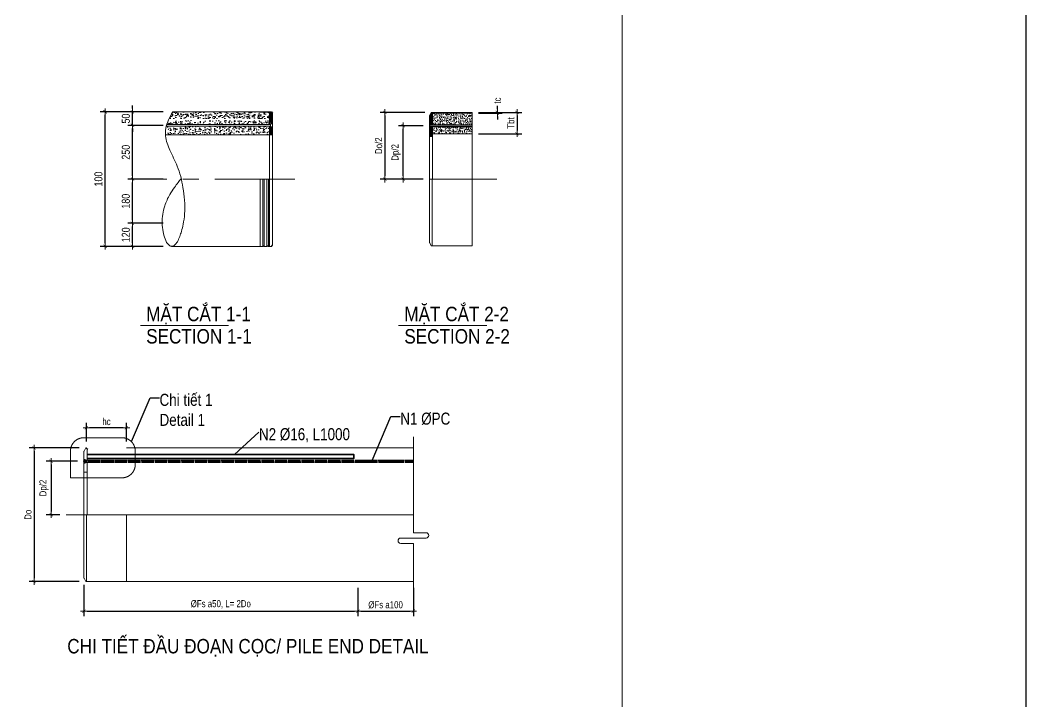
# Model space of a CAD drawing. Header units: millimetres. Extents: x -2123450 to -961021, y -260876 to 649159.
# Drawn here: x -1433235 to -1401835, y 21407 to 42679 of the extents above; entities that cross this region are included whole.
import ezdxf
from ezdxf.enums import TextEntityAlignment as Align

# ---------------------------------------------------------------- set-up
doc = ezdxf.new("R2010")
doc.units = ezdxf.units.MM
doc.header["$LTSCALE"] = 1000
doc.header["$MEASUREMENT"] = 0
doc.header["$PDMODE"] = 66
for name, pattern in [('CENTER2', [1.125, 0.75, -0.125, 0.125, -0.125]), ('CENTERX2', [4, 2.5, -0.5, 0.5, -0.5]), ('HIDDEN', [0.375, 0.25, -0.125]), ('HIDDEN2', [4.7625, 3.175, -1.5875])]:
    doc.linetypes.add(name, pattern=pattern)
doc.layers.get('0').update_dxf_attribs({"linetype": 'CONTINUOUS'})
doc.layers.get('DEFPOINTS').update_dxf_attribs({"linetype": 'CONTINUOUS'})
for name, color, linetype, lineweight in [('1.NET BAO-F', 3, 'CONTINUOUS', 20), ('4.DIM-F', 1, 'CONTINUOUS', 15), ('9.NET MANH-F', 9, 'CONTINUOUS', 15), ('NDC_S_AXIS', 5, 'CENTER2', 15), ('NDC_S_BREAK-LINE', 1, 'CONTINUOUS', 15), ('NDC_S_CONTINUOUS', 3, 'CONTINUOUS', 20), ('NDC_S_DIM', 1, 'CONTINUOUS', 9), ('NDC_S_HATCH MATERIAL', 8, 'CONTINUOUS', 13), ('NDC_S_REBAR', 4, 'CONTINUOUS', 35), ('NDC_S_VN TEXT', 7, 'CONTINUOUS', 9), ('Thep', 1, 'CONTINUOUS', 30), ('Thep dai', 3, 'CONTINUOUS', 30)]:
    doc.layers.add(name, color=color, linetype=linetype, lineweight=lineweight)
doc.layers.add('NDC_S-COLUMN', color=3, linetype='CONTINUOUS')
doc.styles.add('NDC_ARIAL', font='arial.ttf', dxfattribs={"width": 0.8})
doc.dimstyles.new('DIM', dxfattribs={"dimtxt": 0.03, "dimasz": 0.035, "dimexe": 0.03, "dimexo": 0.03, "dimgap": 0.005, "dimtad": 1, "dimdec": 0, "dimlfac": 10000, "dimzin": 0, "dimdsep": 46, "dimtxsty": 'NDC_ARIAL', "dimblk": 'DOTSMALL', "dimcen": 0.05, "dimclrd": 1, "dimclre": 1, "dimadec": 0, "dimazin": 0, "dimtfac": 1, "dimtdec": 0, "dimtofl": 0, "dimtmove": 0, "dimatfit": 3, "dimfxl": 0.03, "dimtolj": 1, "dimtzin": 0, "dimarcsym": 0})
doc.dimstyles.new('NDC_1-100', dxfattribs={"dimscale": 100, "dimtxt": 2.2, "dimasz": 1, "dimexe": 1.5, "dimexo": 2, "dimgap": 0.8, "dimtad": 1, "dimdec": 0, "dimdsep": 46, "dimtxsty": 'NDC_ARIAL', "dimblk": 'DIMMARK', "dimcen": 49999.938995, "dimdle": 1.5, "dimclrd": 1, "dimclre": 1, "dimclrt": 3, "dimadec": 0, "dimazin": 0, "dimtfac": 1, "dimtdec": 0, "dimtix": 1, "dimtmove": 2, "dimatfit": 3, "dimfxl": 1, "dimarcsym": 0})
doc.dimstyles.new('NDC_1-25(25)', dxfattribs={"dimscale": 100, "dimtxt": 2.5, "dimasz": 1, "dimexe": 1.5, "dimexo": 0, "dimgap": 0.8, "dimtad": 1, "dimdec": 0, "dimlfac": 0.25, "dimdsep": 46, "dimtxsty": 'NDC_ARIAL', "dimblk": 'DIMMARK', "dimcen": 49999.938995, "dimdle": 1.5, "dimclrd": 1, "dimclre": 1, "dimclrt": 3, "dimadec": 0, "dimazin": 0, "dimtfac": 1, "dimtdec": 0, "dimtix": 1, "dimtmove": 2, "dimatfit": 3, "dimfxl": 1, "dimarcsym": 0})
pattern_1 = [(50, (-1639877.75, 19832.27), (214.93242, -18.80415), [22.47432, -247.21747]), (355, (-1639877.75, 19832.27), (-41.57788, 225.40004), [17.97945, -197.77397]), (100.4514, (-1639859.84, 19830.7), (173.3547, 206.59575), [19.10023, -210.10252]), (46.1842, (-1639877.75, 19892.2), (319.80682, -49.59902), [33.71147, -370.8262]), (96.6356, (-1639851.1, 19888.07), (280.0787, 291.90176), [28.65034, -315.1537]), (351.1842, (-1639877.75, 19892.2), (280.0785, 291.902), [26.9692, -296.66096]), (21, (-1639847.78, 19877.22), (178.8677, -120.64778), [22.47432, -247.21747]), (326, (-1639847.78, 19877.22), (72.91127, 217.29667), [17.97945, -197.77397]), (71.4514, (-1639832.87, 19867.17), (251.77904, 96.6487), [19.10023, -210.10252]), (37.5, (-1639877.75, 19832.27), (3.643792, 99.754151), [0, -195.37671, 0, -200.77055, 0, -198.523116]), (7.5, (-1639877.75, 19832.27), (78.83077, 118.18844), [0, -114.46918, 0, -190.88185, 0, -75.66353]), (327.5, (-1639944.57, 19832.27), (159.963915, -6.758737), [0, -74.91438, 0, -233.73288, 0, -310.14555]), (317.5, (-1639974.54, 19832.27), (174.75613, 29.99721), [0, -97.3887, 0, -155.2226, 0, -220.24829])]
pattern_2 = [(45, (-3170959.316, 622511.54), (-49.7184456, 49.7184456), []), (45, (-3170942.74, 622511.54), (-49.7184456, 49.7184456), []), (45, (-3170926.17, 622511.54), (-49.7184456, 49.7184456), []), (45, (-3170909.6, 622511.54), (-49.7184456, 49.7184456), [])]

# ---------------------------------------------------------------- blocks, each defined once
blk = doc.blocks.new('_DotSmall')
at = {"color": 0, "linetype": 'ByBlock', "lineweight": 9, "const_width": 0.5}
blk.add_lwpolyline([(-0.0625, 0, 1), (0.0625, 0, 1)], format="xyb", close=True, dxfattribs=at)
blk = doc.blocks.new('DIMMARK')
at = {"layer": 'NDC_S_DIM', "color": 1}
blk.add_line((-1.5, 0), (1, 0), dxfattribs=at)
at = {"layer": 'NDC_S_DIM', "color": 2, "const_width": 0.15}
blk.add_lwpolyline([(-0.5, -0.5), (0.5, 0.5)], dxfattribs=at)
blk = doc.blocks.new('*D420')
at = {"layer": 'DEFPOINTS', "color": 0, "transparency": 16777216}
for p in [(-1431164, 29960), (-1431164, 29329), (-1429914, 29329)]:
    blk.add_point(p, dxfattribs=at)
at = {"layer": 'NDC_S_DIM', "color": 1, "lineweight": -2, "transparency": 16777216}
for p, q in [((-1431164, 29529), (-1431164, 30110)), ((-1430014, 29960), (-1431064, 29960)), ((-1429914, 29529), (-1429914, 30110))]:
    blk.add_line(p, q, dxfattribs=at)
at = {"layer": 'NDC_S_DIM', "color": 1, "lineweight": -2, "transparency": 16777216, "xscale": 100, "yscale": 100, "zscale": 100, "rotation": 180}
blk.add_blockref('DIMMARK', (-1431164, 29960), dxfattribs=at)
at = {"layer": 'NDC_S_DIM', "color": 1, "lineweight": -2, "transparency": 16777216, "xscale": 100, "yscale": 100, "zscale": 100}
blk.add_blockref('DIMMARK', (-1429914, 29960), dxfattribs=at)
at = {"layer": 'NDC_S_DIM', "color": 3, "transparency": 16777216, "insert": (-1430539, 30151), "char_height": 220, "attachment_point": 5, "style": 'NDC_ARIAL'}
blk.add_mtext('hc', dxfattribs=at)
blk = doc.blocks.new('*D421')
at = {"layer": 'DEFPOINTS', "color": 0, "transparency": 16777216}
for p in [(-1431247, 25262), (-1422693, 25162), (-1422693, 24235)]:
    blk.add_point(p, dxfattribs=at)
at = {"layer": 'NDC_S_DIM', "color": 1, "lineweight": -2, "transparency": 16777216}
for p, q in [((-1431247, 25062), (-1431247, 24085)), ((-1422693, 24962), (-1422693, 24085)), ((-1431147, 24235), (-1422793, 24235))]:
    blk.add_line(p, q, dxfattribs=at)
at = {"layer": 'NDC_S_DIM', "color": 1, "lineweight": -2, "transparency": 16777216, "xscale": 100, "yscale": 100, "zscale": 100, "rotation": 180}
blk.add_blockref('DIMMARK', (-1431247, 24235), dxfattribs=at)
at = {"layer": 'NDC_S_DIM', "color": 1, "lineweight": -2, "transparency": 16777216, "xscale": 100, "yscale": 100, "zscale": 100}
blk.add_blockref('DIMMARK', (-1422693, 24235), dxfattribs=at)
at = {"layer": 'NDC_S_DIM', "color": 3, "transparency": 16777216, "insert": (-1426970, 24451), "char_height": 220, "attachment_point": 5, "style": 'NDC_ARIAL'}
blk.add_mtext('ØFs a50, L= 2Do', dxfattribs=at)
blk = doc.blocks.new('*D422')
at = {"layer": 'DEFPOINTS', "color": 0, "transparency": 16777216}
for p in [(-1422693, 25162), (-1420957, 25162), (-1420957, 24235)]:
    blk.add_point(p, dxfattribs=at)
at = {"layer": 'NDC_S_DIM', "color": 1, "lineweight": -2, "transparency": 16777216}
for p, q in [((-1422693, 24962), (-1422693, 24085)), ((-1420957, 24962), (-1420957, 24085)), ((-1422593, 24235), (-1421057, 24235))]:
    blk.add_line(p, q, dxfattribs=at)
at = {"layer": 'NDC_S_DIM', "color": 1, "lineweight": -2, "transparency": 16777216, "xscale": 100, "yscale": 100, "zscale": 100, "rotation": 180}
blk.add_blockref('DIMMARK', (-1422693, 24235), dxfattribs=at)
at = {"layer": 'NDC_S_DIM', "color": 1, "lineweight": -2, "transparency": 16777216, "xscale": 100, "yscale": 100, "zscale": 100}
blk.add_blockref('DIMMARK', (-1420957, 24235), dxfattribs=at)
at = {"layer": 'NDC_S_DIM', "color": 3, "transparency": 16777216, "insert": (-1421825, 24433), "char_height": 220, "attachment_point": 5, "style": 'NDC_ARIAL'}
blk.add_mtext('ØFs a100', dxfattribs=at)
blk = doc.blocks.new('*D423')
at = {"layer": 'DEFPOINTS', "color": 0, "transparency": 16777216}
for p in [(-1431189, 29329), (-1432798, 25162), (-1431189, 25162)]:
    blk.add_point(p, dxfattribs=at)
at = {"layer": 'NDC_S_DIM', "color": 1, "lineweight": -2, "transparency": 16777216}
for p, q in [((-1431389, 29329), (-1432948, 29329)), ((-1432798, 29229), (-1432798, 25262)), ((-1431389, 25162), (-1432948, 25162))]:
    blk.add_line(p, q, dxfattribs=at)
at = {"layer": 'NDC_S_DIM', "color": 1, "lineweight": -2, "transparency": 16777216, "xscale": 100, "yscale": 100, "zscale": 100}
for p, rotation in [((-1432798, 29329), 90), ((-1432798, 25162), 270)]:
    blk.add_blockref('DIMMARK', p, dxfattribs=dict(at, rotation=rotation))
at = {"layer": 'NDC_S_DIM', "color": 3, "transparency": 16777216, "insert": (-1432989, 27245), "char_height": 220, "attachment_point": 5, "rotation": 90, "style": 'NDC_ARIAL'}
blk.add_mtext('Do', dxfattribs=at)
blk = doc.blocks.new('*D424')
at = {"layer": 'DEFPOINTS', "color": 0, "transparency": 16777216}
for p in [(-1431243, 28913), (-1432267, 27245), (-1431799, 27245)]:
    blk.add_point(p, dxfattribs=at)
at = {"layer": 'NDC_S_DIM', "color": 1, "lineweight": -2, "transparency": 16777216}
for p, q in [((-1431443, 28913), (-1432417, 28913)), ((-1432267, 28813), (-1432267, 27345)), ((-1431999, 27245), (-1432417, 27245))]:
    blk.add_line(p, q, dxfattribs=at)
at = {"layer": 'NDC_S_DIM', "color": 1, "lineweight": -2, "transparency": 16777216, "xscale": 100, "yscale": 100, "zscale": 100}
for p, rotation in [((-1432267, 28913), 90), ((-1432267, 27245), 270)]:
    blk.add_blockref('DIMMARK', p, dxfattribs=dict(at, rotation=rotation))
at = {"layer": 'NDC_S_DIM', "color": 3, "transparency": 16777216, "insert": (-1432490, 28079), "char_height": 220, "attachment_point": 5, "rotation": 90, "style": 'NDC_ARIAL'}
blk.add_mtext('Dp/2', dxfattribs=at)
blk = doc.blocks.new('CHI TIET DAU DOAN COC TOLE PHANG')
at = {"linetype": 'HIDDEN2', "ltscale": 0.2}
blk.add_lwpolyline([(0.209, 0.2885), (0.0663, 0.2885, 0.414214), (0.0163, 0.2385), (0.0163, 0.1383), (0.209, 0.1383, 0.414214), (0.259, 0.1883), (0.259, 0.2385, 0.414214)], format="xyb", close=True, dxfattribs=at)
at = {"layer": 'NDC_S_AXIS', "linetype": 'CENTERX2'}
for p, q in [((0.3192, 0), (0, 0)), ((1.301, 0), (0.3192, 0))]:
    blk.add_line(p, q, dxfattribs=at)
at = {"layer": 'NDC_S_BREAK-LINE'}
blk.add_lwpolyline([(1.301, 0.2915), (1.301, -0.0672), (1.3485, -0.0672, -1), (1.3485, -0.0872), (1.301, -0.0872), (1.2534, -0.0872, 1), (1.2534, -0.1072), (1.301, -0.1072), (1.301, -0.2909)], format="xyb", dxfattribs=at)
at = {"layer": 'NDC_S_CONTINUOUS'}
for p, q in [((0.0782, 0.2035), (0.0782, 0.247)), ((0.2262, 0.25), (1.301, 0.25)), ((0.0712, 0.2065), (0.0662, 0.2065)), ((0.0712, 0.1935), (0.0662, 0.1935)), ((0.0712, 0.2065), (0.0712, 0.2045)), ((0.0712, 0.2045), (0.0782, 0.2045)), ((0.0712, 0.1955), (0.0712, 0.1935)), ((0.0712, 0.1955), (0.0782, 0.1955)), ((0.0782, 0.1965), (0.0782, 0)), ((0.0782, 0.16), (0.0662, 0.16)), ((0.0762, 0), (0.0762, -0.25)), ((0.2262, 0), (0.2262, -0.25)), ((0.0762, -0.25), (0.2262, -0.25)), ((0.2262, -0.25), (1.301, -0.25))]:
    blk.add_line(p, q, dxfattribs=at)
blk.add_lwpolyline([(0.0762, -0.248), (0.0762, -0.25), (0.0732, -0.25), (0.0672, -0.238), (0.0662, -0.238), (0.0662, 0.238), (0.0672, 0.238), (0.0732, 0.25), (0.0762, 0.25), (0.0762, 0.247)], dxfattribs=at)
at = {"layer": 'NDC_S_REBAR'}
for p, q in [((0.0702, 0.2035), (0.0782, 0.2035)), ((0.0702, 0.1965), (0.0788, 0.1965)), ((0.0813, 0.2035), (0.1283, 0.2035)), ((0.0818, 0.1965), (0.1288, 0.1965)), ((0.1313, 0.2035), (0.1783, 0.2035)), ((0.1318, 0.1965), (0.1788, 0.1965)), ((0.1813, 0.2035), (0.2262, 0.2035)), ((0.1818, 0.1965), (0.2262, 0.1965)), ((0.2262, 0.2035), (0.2283, 0.2035)), ((0.2262, 0.1965), (0.2288, 0.1965)), ((0.2313, 0.2035), (0.2783, 0.2035)), ((0.2318, 0.1965), (0.2788, 0.1965)), ((0.2813, 0.2035), (0.3283, 0.2035)), ((0.2818, 0.1965), (0.3288, 0.1965)), ((0.3313, 0.2035), (0.3783, 0.2035)), ((0.3318, 0.1965), (0.3788, 0.1965)), ((0.3813, 0.2035), (0.4283, 0.2035)), ((0.3818, 0.1965), (0.4288, 0.1965)), ((0.4313, 0.2035), (0.4783, 0.2035)), ((0.4318, 0.1965), (0.4788, 0.1965)), ((0.4813, 0.2035), (0.5283, 0.2035)), ((0.4818, 0.1965), (0.5288, 0.1965)), ((0.5313, 0.2035), (0.5783, 0.2035)), ((0.5318, 0.1965), (0.5788, 0.1965)), ((0.5813, 0.2035), (0.6283, 0.2035)), ((0.5818, 0.1965), (0.6288, 0.1965)), ((0.6313, 0.2035), (0.6783, 0.2035)), ((0.6318, 0.1965), (0.6788, 0.1965)), ((0.6813, 0.2035), (0.7283, 0.2035)), ((0.6818, 0.1965), (0.7288, 0.1965)), ((0.7313, 0.2035), (0.7783, 0.2035)), ((0.7318, 0.1965), (0.7788, 0.1965)), ((0.7813, 0.2035), (0.8283, 0.2035)), ((0.7818, 0.1965), (0.8288, 0.1965)), ((0.8313, 0.2035), (0.8783, 0.2035)), ((0.8318, 0.1965), (0.8788, 0.1965)), ((0.8813, 0.2035), (0.9283, 0.2035)), ((0.8818, 0.1965), (0.9288, 0.1965)), ((0.9313, 0.2035), (0.9783, 0.2035)), ((0.9318, 0.1965), (0.9788, 0.1965)), ((0.9813, 0.2035), (1.0283, 0.2035)), ((0.9818, 0.1965), (1.0288, 0.1965)), ((1.0313, 0.2035), (1.0783, 0.2035)), ((1.0318, 0.1965), (1.0788, 0.1965)), ((1.0813, 0.2035), (1.1659, 0.2035)), ((1.0818, 0.1965), (1.1668, 0.1965)), ((1.1689, 0.2035), (1.2659, 0.2035)), ((1.1698, 0.1965), (1.2668, 0.1965)), ((1.2689, 0.2035), (1.301, 0.2035)), ((1.2698, 0.1965), (1.301, 0.1965))]:
    blk.add_line(p, q, dxfattribs=at)
blk.add_ellipse((0.0686, 0.2), major_axis=(0, 0.0055), ratio=0.363902, start_param=5.391025, end_param=10.293338, dxfattribs=at)
blk = doc.blocks.new('thep gia cuong')
at = {"layer": 'NDC_S_REBAR'}
blk.add_lwpolyline([(0, -0.014), (1, -0.014), (1, 0), (0, 0)], dxfattribs=at)
blk = doc.blocks.new('*D1079')
at = {"layer": 'DEFPOINTS', "color": 0, "transparency": 16777216}
for p in [(-1430582, 39820), (-1428767, 39820), (-1428767, 35620)]:
    blk.add_point(p, dxfattribs=at)
at = {"layer": 'NDC_S_DIM', "color": 1, "lineweight": -2, "transparency": 16777216}
for p, q in [((-1428767, 39820), (-1430732, 39820)), ((-1430582, 35720), (-1430582, 39720)), ((-1428767, 35620), (-1430732, 35620))]:
    blk.add_line(p, q, dxfattribs=at)
at = {"layer": 'NDC_S_DIM', "color": 1, "lineweight": -2, "transparency": 16777216, "xscale": 100, "yscale": 100, "zscale": 100}
for p, rotation in [((-1430582, 39820), 90), ((-1430582, 35620), 270)]:
    blk.add_blockref('DIMMARK', p, dxfattribs=dict(at, rotation=rotation))
at = {"layer": 'NDC_S_DIM', "color": 3, "lineweight": 100, "transparency": 16777216, "insert": (-1430789, 37720), "char_height": 250, "attachment_point": 5, "rotation": 90, "style": 'NDC_ARIAL'}
blk.add_mtext('100', dxfattribs=at)
blk = doc.blocks.new('*D1080')
at = {"layer": 'DEFPOINTS', "color": 0, "transparency": 16777216}
for p in [(-1429727, 36340), (-1428767, 36340), (-1428767, 35620)]:
    blk.add_point(p, dxfattribs=at)
at = {"layer": 'NDC_S_DIM', "color": 1, "lineweight": -2, "transparency": 16777216}
for p, q in [((-1428767, 36340), (-1429877, 36340)), ((-1429727, 35720), (-1429727, 36240)), ((-1428767, 35620), (-1429877, 35620))]:
    blk.add_line(p, q, dxfattribs=at)
at = {"layer": 'NDC_S_DIM', "color": 1, "lineweight": -2, "transparency": 16777216, "xscale": 100, "yscale": 100, "zscale": 100}
for p, rotation in [((-1429727, 36340), 90), ((-1429727, 35620), 270)]:
    blk.add_blockref('DIMMARK', p, dxfattribs=dict(at, rotation=rotation))
at = {"layer": 'NDC_S_DIM', "color": 3, "lineweight": 100, "transparency": 16777216, "insert": (-1429934, 35980), "char_height": 250, "attachment_point": 5, "rotation": 90, "style": 'NDC_ARIAL'}
blk.add_mtext('120', dxfattribs=at)
blk = doc.blocks.new('*D1081')
at = {"layer": 'DEFPOINTS', "color": 0, "transparency": 16777216}
for p in [(-1429727, 37718), (-1428767, 37718), (-1428767, 36340)]:
    blk.add_point(p, dxfattribs=at)
at = {"layer": 'NDC_S_DIM', "color": 1, "lineweight": -2, "transparency": 16777216}
for p, q in [((-1428767, 37718), (-1429877, 37718)), ((-1429727, 36440), (-1429727, 37618)), ((-1428767, 36340), (-1429877, 36340))]:
    blk.add_line(p, q, dxfattribs=at)
at = {"layer": 'NDC_S_DIM', "color": 1, "lineweight": -2, "transparency": 16777216, "xscale": 100, "yscale": 100, "zscale": 100}
for p, rotation in [((-1429727, 37718), 90), ((-1429727, 36340), 270)]:
    blk.add_blockref('DIMMARK', p, dxfattribs=dict(at, rotation=rotation))
at = {"layer": 'NDC_S_DIM', "color": 3, "lineweight": 100, "transparency": 16777216, "insert": (-1429934, 37029), "char_height": 250, "attachment_point": 5, "rotation": 90, "style": 'NDC_ARIAL'}
blk.add_mtext('180', dxfattribs=at)
blk = doc.blocks.new('*D1082')
at = {"layer": 'DEFPOINTS', "color": 0, "transparency": 16777216}
for p in [(-1429727, 39396), (-1428767, 39396), (-1428767, 37718)]:
    blk.add_point(p, dxfattribs=at)
at = {"layer": 'NDC_S-COLUMN', "color": 1, "lineweight": -2, "transparency": 16777216}
for p, q in [((-1428767, 39396), (-1429877, 39396)), ((-1429727, 37818), (-1429727, 39296)), ((-1428767, 37718), (-1429877, 37718))]:
    blk.add_line(p, q, dxfattribs=at)
at = {"layer": 'NDC_S-COLUMN', "color": 1, "lineweight": -2, "transparency": 16777216, "xscale": 100, "yscale": 100, "zscale": 100}
for p, rotation in [((-1429727, 39396), 90), ((-1429727, 37718), 270)]:
    blk.add_blockref('DIMMARK', p, dxfattribs=dict(at, rotation=rotation))
at = {"layer": 'NDC_S-COLUMN', "color": 3, "transparency": 16777216, "insert": (-1429934, 38557), "char_height": 250, "attachment_point": 5, "rotation": 90, "style": 'NDC_ARIAL'}
blk.add_mtext('250', dxfattribs=at)
blk = doc.blocks.new('*D1083')
at = {"layer": 'DEFPOINTS', "color": 0, "transparency": 16777216}
for p in [(-1429727, 39817), (-1428767, 39817), (-1428767, 39396)]:
    blk.add_point(p, dxfattribs=at)
at = {"layer": 'NDC_S-COLUMN', "color": 1, "lineweight": -2, "transparency": 16777216}
for p, q in [((-1429727, 39917), (-1429727, 40017)), ((-1428767, 39817), (-1429877, 39817)), ((-1429727, 39396), (-1429727, 39817)), ((-1428767, 39396), (-1429877, 39396)), ((-1429727, 39296), (-1429727, 39196))]:
    blk.add_line(p, q, dxfattribs=at)
at = {"layer": 'NDC_S-COLUMN', "color": 1, "lineweight": -2, "transparency": 16777216, "xscale": 100, "yscale": 100, "zscale": 100}
for p, rotation in [((-1429727, 39817), 270), ((-1429727, 39396), 90)]:
    blk.add_blockref('DIMMARK', p, dxfattribs=dict(at, rotation=rotation))
at = {"layer": 'NDC_S-COLUMN', "color": 3, "transparency": 16777216, "insert": (-1429934, 39607), "char_height": 250, "attachment_point": 5, "rotation": 90, "style": 'NDC_ARIAL'}
blk.add_mtext('50', dxfattribs=at)
blk = doc.blocks.new('*D1094')
at = {"layer": 'DEFPOINTS', "color": 0, "transparency": 16777216}
for p in [(-1420398, 39801), (-1421848, 37718), (-1420456, 37718)]:
    blk.add_point(p, dxfattribs=at)
at = {"layer": 'NDC_S_DIM', "color": 1, "lineweight": -2, "transparency": 16777216}
for p, q in [((-1420598, 39801), (-1421998, 39801)), ((-1421848, 39701), (-1421848, 37818)), ((-1420656, 37718), (-1421998, 37718))]:
    blk.add_line(p, q, dxfattribs=at)
at = {"layer": 'NDC_S_DIM', "color": 1, "lineweight": -2, "transparency": 16777216, "xscale": 100, "yscale": 100, "zscale": 100}
for p, rotation in [((-1421848, 39801), 90), ((-1421848, 37718), 270)]:
    blk.add_blockref('DIMMARK', p, dxfattribs=dict(at, rotation=rotation))
at = {"layer": 'NDC_S_DIM', "color": 3, "transparency": 16777216, "insert": (-1422041, 38760), "char_height": 220, "attachment_point": 5, "rotation": 90, "style": 'NDC_ARIAL'}
blk.add_mtext('Do/2', dxfattribs=at)
blk = doc.blocks.new('*D1095')
at = {"layer": 'DEFPOINTS', "color": 0, "transparency": 16777216}
for p in [(-1421276, 39386), (-1420452, 39386), (-1420456, 37718)]:
    blk.add_point(p, dxfattribs=at)
at = {"layer": 'NDC_S_DIM', "color": 1, "lineweight": -2, "transparency": 16777216}
for p, q in [((-1420652, 39386), (-1421426, 39386)), ((-1421276, 37818), (-1421276, 39286)), ((-1420656, 37718), (-1421426, 37718))]:
    blk.add_line(p, q, dxfattribs=at)
at = {"layer": 'NDC_S_DIM', "color": 1, "lineweight": -2, "transparency": 16777216, "xscale": 100, "yscale": 100, "zscale": 100}
for p, rotation in [((-1421276, 39386), 90), ((-1421276, 37718), 270)]:
    blk.add_blockref('DIMMARK', p, dxfattribs=dict(at, rotation=rotation))
at = {"layer": 'NDC_S_DIM', "color": 3, "transparency": 16777216, "insert": (-1421498, 38552), "char_height": 220, "attachment_point": 5, "rotation": 90, "style": 'NDC_ARIAL'}
blk.add_mtext('Dp/2', dxfattribs=at)
blk = doc.blocks.new('*D1096')
at = {"layer": 'DEFPOINTS', "color": 0, "transparency": 16777216}
for p in [(-1419123, 39801), (-1419123, 39776), (-1418333, 39776)]:
    blk.add_point(p, dxfattribs=at)
at = {"layer": 'NDC_S_DIM', "color": 1, "lineweight": -2, "transparency": 16777216}
for p, q in [((-1418333, 39901), (-1418333, 40001)), ((-1418923, 39801), (-1418183, 39801)), ((-1418923, 39776), (-1418183, 39776)), ((-1418333, 39801), (-1418333, 39776)), ((-1418333, 39676), (-1418333, 39576))]:
    blk.add_line(p, q, dxfattribs=at)
at = {"layer": 'NDC_S_DIM', "color": 1, "lineweight": -2, "transparency": 16777216, "xscale": 100, "yscale": 100, "zscale": 100}
for p, rotation in [((-1418333, 39801), 270), ((-1418333, 39776), 90)]:
    blk.add_blockref('DIMMARK', p, dxfattribs=dict(at, rotation=rotation))
at = {"layer": 'NDC_S_DIM', "color": 3, "transparency": 16777216, "insert": (-1418333, 40168), "char_height": 220, "attachment_point": 5, "rotation": 90, "style": 'NDC_ARIAL'}
blk.add_mtext('tc', dxfattribs=at)
blk = doc.blocks.new('*D1097')
at = {"layer": 'DEFPOINTS', "color": 0, "transparency": 16777216}
for p in [(-1419123, 39801), (-1419123, 39135), (-1417722, 39135)]:
    blk.add_point(p, dxfattribs=at)
at = {"layer": 'NDC_S_DIM', "color": 1, "lineweight": -2, "transparency": 16777216}
for p, q in [((-1418923, 39801), (-1417572, 39801)), ((-1417722, 39701), (-1417722, 39235)), ((-1418923, 39135), (-1417572, 39135))]:
    blk.add_line(p, q, dxfattribs=at)
at = {"layer": 'NDC_S_DIM', "color": 1, "lineweight": -2, "transparency": 16777216, "xscale": 100, "yscale": 100, "zscale": 100}
for p, rotation in [((-1417722, 39801), 90), ((-1417722, 39135), 270)]:
    blk.add_blockref('DIMMARK', p, dxfattribs=dict(at, rotation=rotation))
at = {"layer": 'NDC_S_DIM', "color": 3, "transparency": 16777216, "insert": (-1417914, 39468), "char_height": 220, "attachment_point": 5, "rotation": 90, "style": 'NDC_ARIAL'}
blk.add_mtext('Tbt', dxfattribs=at)
blk = doc.blocks.new('daucocmangxong 3.0')
at = {"layer": 'NDC_S_AXIS', "linetype": 'HIDDEN', "ltscale": 0.001}
blk.add_line((0.093, 0.25), (-0.2262, 0.25), dxfattribs=at)
at = {"layer": 'NDC_S_CONTINUOUS'}
for p, q in [((-0.148, 0.497), (-0.148, 0.4535)), ((0, 0.5), (0, 0)), ((-0.155, 0.4565), (-0.16, 0.4565)), ((-0.155, 0.4565), (-0.155, 0.4545)), ((-0.155, 0.4545), (-0.148, 0.4545)), ((-0.155, 0.4435), (-0.16, 0.4435)), ((-0.155, 0.4455), (-0.155, 0.4435)), ((-0.155, 0.4455), (-0.148, 0.4455)), ((-0.148, 0.4465), (-0.148, 0.25)), ((-0.148, 0.42), (0, 0.42)), ((-0.148, 0.41), (-0.16, 0.41)), ((-0.15, 0.25), (-0.15, 0)), ((-0.15, 0), (0, 0))]:
    blk.add_line(p, q, dxfattribs=at)
blk.add_lwpolyline([(-0.15, 0.002), (-0.15, 0), (-0.153, 0), (-0.159, 0.012), (-0.16, 0.012), (-0.16, 0.488), (-0.159, 0.488), (-0.153, 0.5), (-0.15, 0.5), (-0.15, 0.497)], dxfattribs=at)
blk.add_arc((-0.148, 0.497), 0.003, 270, 0, dxfattribs=at)
at = {"layer": 'Thep'}
for p, q in [((-0.156, 0.4535), (0, 0.4535)), ((-0.156, 0.4465), (0, 0.4465))]:
    blk.add_line(p, q, dxfattribs=at)
blk.add_ellipse((-0.1575, 0.45), major_axis=(0, 0.0055), ratio=0.363902, start_param=5.391025, end_param=10.293338, dxfattribs=at)

msp = doc.modelspace()

# ---------------------------------------------------------------- hatches: boundary and pattern name
at = {"layer": 'NDC_S_HATCH MATERIAL'}
h = msp.add_hatch(dxfattribs=at)
h.set_pattern_fill('AR-CONC', color=256, scale=29.965753, style=0)
h.set_pattern_definition(pattern_1)
edge = h.paths.add_edge_path()
edge.add_ellipse((-1425505.76, 39828.56), major_axis=(-38.51, 0), ratio=0.86455331, start_angle=50.284863, end_angle=129.715137, ccw=False)
edge.add_line((-1425530.36, 39802.95), (-1425613.26, 39802.95))
edge.add_ellipse((-1425637.87, 39828.56), major_axis=(-38.51, 0), ratio=0.86455331, start_angle=50.284863, end_angle=129.715137, ccw=False)
edge.add_line((-1425662.47, 39802.95), (-1425744.94, 39802.95))
edge.add_line((-1425744.94, 39802.95), (-1425744.94, 39815.62))
edge.add_line((-1425744.94, 39815.62), (-1428470.53, 39817.15))
edge.add_line((-1428470.53, 39817.15), (-1428582.58, 39605.86))
edge.add_line((-1428582.58, 39605.86), (-1425445.29, 39605.86))
edge.add_line((-1425445.29, 39605.86), (-1425445.29, 39770.16))
edge.add_line((-1425445.29, 39770.16), (-1425478.04, 39802.95))
edge.add_line((-1425478.04, 39802.95), (-1425481.15, 39802.95))
at = {"layer": 'NDC_S_HATCH MATERIAL', "ltscale": 10}
h = msp.add_hatch(dxfattribs=at)
h.set_pattern_fill('ANSI34', color=256, scale=59.931507, style=0)
h.set_pattern_definition([(45, (-1643965.638, -41986.705), (-31.783481, 31.783481), []), (45, (-1643955.043, -41986.705), (-31.783481, 31.783481), []), (45, (-1643944.45, -41986.705), (-31.783481, 31.783481), []), (45, (-1643933.854, -41986.705), (-31.783481, 31.783481), [])])
edge = h.paths.add_edge_path()
edge.add_line((-1425435.56, 39815.62), (-1425445.29, 39815.62))
edge.add_line((-1425445.29, 39815.62), (-1425484.6, 39815.62))
edge.add_ellipse((-1425505.76, 39833.55), major_axis=(29.62, 0), ratio=0.86455331, start_angle=224.427004, end_angle=315.572996, ccw=False)
edge.add_line((-1425526.91, 39815.62), (-1425616.71, 39815.62))
edge.add_ellipse((-1425637.87, 39833.55), major_axis=(29.62, 0), ratio=0.86455331, start_angle=224.427004, end_angle=315.572996, ccw=False)
edge.add_line((-1425659.02, 39815.62), (-1425744.94, 39815.62))
edge.add_line((-1425744.94, 39815.62), (-1425744.94, 39802.95))
edge.add_line((-1425744.94, 39802.95), (-1425662.47, 39802.95))
edge.add_ellipse((-1425637.87, 39828.56), major_axis=(-38.51, 0), ratio=0.86455331, start_angle=50.284863, end_angle=129.715137)
edge.add_line((-1425613.26, 39802.95), (-1425530.36, 39802.95))
edge.add_ellipse((-1425505.76, 39828.56), major_axis=(-38.51, 0), ratio=0.86455331, start_angle=50.284863, end_angle=129.715137)
edge.add_line((-1425481.15, 39802.95), (-1425445.29, 39802.95))
edge.add_line((-1425445.29, 39802.95), (-1425435.56, 39802.95))
edge.add_line((-1425435.56, 39802.95), (-1425435.56, 39815.62))
at = {"layer": 'NDC_S_HATCH MATERIAL'}
h = msp.add_hatch(dxfattribs=at)
h.set_pattern_fill('ANSI34', color=256, scale=93.75, style=0)
h.set_pattern_definition(pattern_2)
edge = h.paths.add_edge_path()
edge.add_line((-1425355.39, 39774.92), (-1425384.88, 39815.62))
edge.add_line((-1425384.88, 39815.62), (-1425435.56, 39815.62))
edge.add_line((-1425435.56, 39815.62), (-1425435.56, 39802.95))
edge.add_line((-1425435.56, 39802.95), (-1425445.29, 39802.95))
edge.add_line((-1425445.29, 39802.95), (-1425445.29, 39425.86))
edge.add_line((-1425445.29, 39425.86), (-1425415.71, 39425.86))
edge.add_ellipse((-1425378.95, 39423.4), major_axis=(37.73, 11.65), ratio=0.68026503, start_angle=60.57203, end_angle=150.57203, ccw=False)
edge.add_line((-1425367.31, 39451.48), (-1425355.39, 39451.48))
edge.add_line((-1425355.39, 39451.48), (-1425355.39, 39774.92))
h = msp.add_hatch(dxfattribs=at)
h.set_pattern_fill('ANSI32', color=256, scale=100)
h.set_pattern_definition([(45, (160309.797, -220086.445), (-26.5165043, 26.5165043), []), (45, (160327.474, -220086.445), (-26.5165043, 26.5165043), [])])
h.paths.add_polyline_path([(-1420455.88, 39439.27), (-1420414.22, 39439.27), (-1420355.88, 39438.12), (-1420355.88, 39776.35), (-1420372.55, 39776.35), (-1420372.55, 39801.35), (-1420397.55, 39801.35), (-1420455.88, 39684.69)])
h.paths.add_polyline_path([(-1420455.88, 39051.35), (-1420355.88, 39051.35), (-1420355.88, 39347.6), (-1420414.22, 39347.6), (-1420414.22, 39330.94), (-1420455.88, 39330.94)])
h = msp.add_hatch(dxfattribs=at)
h.set_pattern_fill('ANSI32', color=256, scale=50, angle=90)
h.set_pattern_definition([(135, (160309.797, -220086.445), (-13.25825215, -13.25825215), []), (135, (160309.797, -220077.607), (-13.25825215, -13.25825215), [])])
h.paths.add_polyline_path([(-1419122.55, 39801.35), (-1420372.55, 39801.35), (-1420372.55, 39776.35), (-1419122.55, 39776.35)])
h = msp.add_hatch(dxfattribs=at)
h.set_pattern_fill('AR-CONC', color=256, scale=20, angle=90)
h.set_pattern_definition([(140, (160309.8, -220086.45), (12.550427, 143.4520365), [15, -165]), (85, (160309.8, -220086.45), (-150.438427, -27.750267), [12, -132]), (190.451444, (160310.84, -220074.49), (-137.887998, 115.701769), [12.748038, -140.228422]), (136.1842, (160269.8, -220086.45), (33.103856, 213.448266), [22.5, -247.5]), (186.635635, (160272.56, -220068.66), (-194.82372, 186.93239), [19.122068, -210.342752]), (81.184164, (160269.8, -220086.45), (-194.82372, 186.93239), [18, -198]), (111, (160279.8, -220066.45), (80.523778, 119.38141), [15, -165]), (56, (160279.8, -220066.45), (-145.030009, 48.663066), [12, -132]), (161.451445, (160286.5, -220056.5), (-64.50623, 168.044475), [12.748038, -140.228422]), (127.5, (160309.797, -220086.445), (-66.5787708, 2.431971), [0, -130.4, 0, -134, 0, -132.5]), (97.5, (160309.8, -220086.445), (-78.8823424, 52.6139075), [0, -76.4, 0, -127.4, 0, -50.5]), (57.5, (160309.797, -220131.045), (4.5109743, 106.7644872), [0, -50, 0, -156, 0, -207]), (47.5, (160309.8, -220151.05), (-20.0209965, 116.637234), [0, -65, 0, -103.6, 0, -147])])
h.paths.add_polyline_path([(-1420330.88, 39776.35, -0.41421356), (-1420355.88, 39751.35), (-1420355.88, 39413.85), (-1419122.55, 39413.85), (-1419122.55, 39776.35)])
h.paths.add_polyline_path([(-1419122.55, 39134.69), (-1419122.55, 39355.52), (-1420355.88, 39355.52), (-1420355.88, 39134.69)])
h = msp.add_hatch(dxfattribs=at)
h.set_pattern_fill('AR-CONC', color=256, scale=29.965753, style=0)
h.set_pattern_definition(pattern_1)
h.paths.add_polyline_path([(-1425445.29, 39365.93), (-1428650.08, 39365.93), (-1428696.68, 39096.38), (-1427070.98, 39096.38), (-1425445.29, 39096.38)])
h.paths.add_polyline_path([(-1428636.76, 39425.86), (-1425445.29, 39425.86), (-1425445.29, 39545.93), (-1428610.06, 39545.93)])
h = msp.add_hatch(dxfattribs=at)
h.set_pattern_fill('ANSI34', color=256, scale=93.75, style=0)
h.set_pattern_definition(pattern_2)
edge = h.paths.add_edge_path()
edge.add_line((-1425355.39, 39340.32), (-1425367.31, 39340.32))
edge.add_ellipse((-1425378.95, 39368.4), major_axis=(-37.73, 11.65), ratio=0.68026503, start_angle=29.42797, end_angle=119.42797, ccw=False)
edge.add_line((-1425415.9, 39365.93), (-1425445.29, 39365.93))
edge.add_line((-1425445.29, 39365.93), (-1425445.29, 39096.38))
edge.add_line((-1425445.29, 39096.38), (-1425355.39, 39096.38))
edge.add_line((-1425355.39, 39096.38), (-1425355.39, 39340.32))
h = msp.add_hatch(dxfattribs=at)
h.set_pattern_fill('ANSI37', color=256, scale=208.333333)
h.set_pattern_definition([(45, (-1800152.062, -201385.801), (-18.4142391, 18.4142391), []), (135, (-1800152.062, -201385.801), (-18.4142391, -18.4142391), [])])
edge = h.paths.add_edge_path()
edge.add_line((-1431122.05, 29303.62), (-1431147.05, 29303.62))
edge.add_line((-1431147.05, 29303.62), (-1431147.05, 29278.62))
edge.add_arc((-1431147.05, 29303.62), 25, 270, 360)

# ---------------------------------------------------------------- linework, layer by layer
at = {"layer": '1.NET BAO-F', "ltscale": 10}
for p, q in [((-1425445.29, 39815.62), (-1428471.38, 39815.62)), ((-1425744.94, 39815.62), (-1425744.94, 39802.95)), ((-1425659.02, 39815.62), (-1425744.94, 39815.62)), ((-1425662.47, 39802.95), (-1425744.94, 39802.95)), ((-1425526.91, 39815.62), (-1425616.71, 39815.62)), ((-1425530.36, 39802.95), (-1425613.26, 39802.95)), ((-1425445.29, 39802.95), (-1425481.15, 39802.95)), ((-1425445.29, 39770.16), (-1425478.04, 39802.95)), ((-1425466.87, 39802.95), (-1425445.29, 39785.43)), ((-1425445.29, 39802.95), (-1425445.29, 39425.86)), ((-1425435.56, 39802.95), (-1425445.29, 39802.95)), ((-1425355.39, 39774.92), (-1425355.39, 35661.12)), ((-1425415.71, 39365.93), (-1428671.4, 39365.93)), ((-1425415.71, 39425.86), (-1428654.04, 39425.86)), ((-1425445.29, 39365.93), (-1425445.29, 35620.42)), ((-1425355.39, 39451.48), (-1425367.31, 39451.48)), ((-1425355.39, 39340.32), (-1425367.31, 39340.32)), ((-1425445.29, 39096.38), (-1428696.68, 39096.38)), ((-1425744.94, 35620.42), (-1425744.94, 37716.47)), ((-1425445.29, 35620.42), (-1425384.88, 35620.42))]:
    msp.add_line(p, q, dxfattribs=at)
at = {"layer": '1.NET BAO-F'}
for p, q in [((-1425445.29, 39815.62), (-1425384.88, 39815.62)), ((-1425435.56, 39802.95), (-1425435.56, 39815.62)), ((-1425415.71, 39425.86), (-1425415.71, 39365.93)), ((-1425445.29, 39096.38), (-1425355.39, 39096.38)), ((-1428511.57, 35620.42), (-1425659.02, 35620.42)), ((-1425616.71, 35620.42), (-1425526.91, 35620.42)), ((-1425484.6, 35620.42), (-1425445.29, 35620.42))]:
    msp.add_line(p, q, dxfattribs=at)
at = {"layer": '1.NET BAO-F', "ltscale": 10}
for centre, major_axis, ratio, start_param, end_param in [((-1425637.87, 39828.56), (-38.51, 0), 0.86455331, 0.87763642, 2.26395623), ((-1425637.87, 39833.55), (29.62, 0), 0.86455331, 3.91699015, 5.50778781), ((-1425505.76, 39828.56), (-38.51, 0), 0.86455331, 0.87763642, 2.26395623), ((-1425505.76, 39833.55), (29.62, 0), 0.86455331, 3.91699015, 5.50778781), ((-1425378.95, 39423.4), (37.73, 11.65), 0.68026503, 1.05718135, 2.62797768)]:
    msp.add_ellipse(centre, major_axis=major_axis, ratio=ratio, start_param=start_param, end_param=end_param, dxfattribs=at)
at = {"layer": '1.NET BAO-F', "ltscale": 10, "extrusion": (0, 0, -1)}
msp.add_ellipse((-1425378.95, 39368.4), major_axis=(-37.73, 11.65), ratio=0.68026503, start_param=4.198774, end_param=5.76957033, dxfattribs=at)
at = {"layer": '4.DIM-F'}
for p, q in [((-1429478.81, 33153.15), (-1426725.04, 33153.15)), ((-1421419.63, 33153.15), (-1418665.86, 33153.15))]:
    msp.add_line(p, q, dxfattribs=at)
at = {"layer": '9.NET MANH-F', "ltscale": 10}
for p, q in [((-1425662.47, 35620.42), (-1425662.47, 37716.47)), ((-1425613.26, 35620.42), (-1425613.26, 37716.47)), ((-1425530.36, 35620.42), (-1425530.36, 37716.47)), ((-1425481.15, 35620.42), (-1425481.15, 37716.47))]:
    msp.add_line(p, q, dxfattribs=at)
at = {"layer": 'DEFPOINTS'}
msp.add_lwpolyline([(-1527984.86, 64032.18), (-1401834.86, 64032.18), (-1401834.86, -25067.82), (-1527984.86, -25067.82)], close=True, dxfattribs=at)
at = {"layer": 'NDC_S_AXIS', "linetype": 'CENTERX2'}
msp.add_line((-1424659.57, 37718.02), (-1428815.05, 37718.02), dxfattribs=at)
at = {"layer": 'NDC_S_BREAK-LINE'}
msp.add_spline([(-1428470.53, 39817.15), (-1428685.65, 39300.75), (-1428696.09, 39069.46), (-1428561.08, 38621.21), (-1428329.7, 38125.05), (-1428150.81, 37455.16), (-1428103.98, 37064.77), (-1428099.83, 36629.48), (-1428145.06, 36308.55), (-1428199.99, 36087.85), (-1428252.75, 35925.77), (-1428326.48, 35766.67), (-1428384.32, 35687.58), (-1428426.6, 35651.76), (-1428475.5, 35627.37), (-1428500.36, 35622.03), (-1428582.6, 35653.02), (-1428709.13, 35856.19), (-1428770.19, 36075.47), (-1428802.95, 36353.23), (-1428717.9, 36883.46), (-1428560.61, 37238.03), (-1428415.24, 37455.92), (-1428303.47, 37615.13), (-1428206.96, 37731.74)], degree=3, dxfattribs=at)
at = {"layer": 'NDC_S_CONTINUOUS'}
msp.add_line((-1414434.86, 58213.47), (-1414434.86, -22517.82), dxfattribs=at)
at = {"layer": 'NDC_S_HATCH MATERIAL', "color": 3}
for p, q in [((-1420372.55, 39801.35), (-1419122.55, 39801.35)), ((-1420372.55, 39776.35), (-1419122.55, 39776.35))]:
    msp.add_line(p, q, dxfattribs=at)
at = {"layer": 'NDC_S_HATCH MATERIAL'}
msp.add_arc((-1431147.05, 29303.62), 25, 270, 0, dxfattribs=at)
at = {"layer": 'Thep dai', "ltscale": 10}
for p, q in [((-1425384.88, 39815.62), (-1425355.39, 39774.92)), ((-1425384.88, 35620.42), (-1425355.39, 35661.12))]:
    msp.add_line(p, q, dxfattribs=at)
for centre in [(-1425637.87, 35602.49), (-1425505.76, 35602.49)]:
    msp.add_ellipse(centre, major_axis=(29.62, 0), ratio=0.86455331, start_param=0.7753975, end_param=2.36619516, dxfattribs=at)

# ---------------------------------------------------------------- block references
at = {"layer": 'NDC_S_HATCH MATERIAL', "xscale": 8333.333335864481, "yscale": 8333.333335864481, "zscale": 8333.333335864481}
for name, p in [('daucocmangxong 3.0', (-1419122.55, 35634.69)), ('CHI TIET DAU DOAN COC TOLE PHANG', (-1431798.51, 27245.29)), ('thep gia cuong', (-1431147.05, 29122.37))]:
    msp.add_blockref(name, p, dxfattribs=at)

# ---------------------------------------------------------------- texts
at = {"layer": 'NDC_S_VN TEXT', "lineweight": 70, "style": 'NDC_ARIAL', "width": 0.85}
for s, p in [('MẶT CẮT 1-1', (-1429299.22, 33284.45)), ('MẶT CẮT 2-2', (-1421240.03, 33284.45)), ('SECTION 1-1', (-1429299.22, 32588.65)), ('SECTION 2-2', (-1421240.03, 32588.65))]:
    msp.add_text(s, height=450, dxfattribs=at).set_placement(p)
msp.add_text('CHI TIẾT ĐẦU ĐOẠN CỌC/ PILE END DETAIL', height=450, dxfattribs=at).set_placement((-1426122.49, 22919.77), align=Align.CENTER)
at = {"layer": 'NDC_S_VN TEXT', "char_height": 375, "attachment_point": 1, "style": 'NDC_ARIAL'}
for s, insert in [('{\\fArial|b0|i0|c0|p34;Chi tiết 1\\PDetail 1}', (-1428882.57, 31018.96)), ('{\\fArial|b0|i0|c0|p34;N1 \\A1;Ø\\A0;PC}', (-1421365.64, 30432.69)), ('\\A1;N2 Ø16, L1000', (-1425778.71, 29947.33))]:
    msp.add_mtext(s, dxfattribs=dict(at, insert=insert))

# ---------------------------------------------------------------- dimensions: what is measured, and where the dimension line sits
at = {"layer": 'NDC_S-COLUMN'}
for base, p1, p2, text, picture, middle in [((-1429726.57, 39817.15), (-1428766.97, 39395.9), (-1428766.97, 39817.15), '50', '*D1083', (-1429934.21, 39606.52)), ((-1429726.57, 39395.9), (-1428766.97, 37718.02), (-1428766.97, 39395.9), '250', '*D1082', (-1429934.21, 38556.96))]:
    dim = msp.add_linear_dim(base=base, p1=p1, p2=p2, angle=90, text=text, dimstyle='NDC_1-25(25)', dxfattribs=at)
    dim.commit()
    dim.dimension.update_dxf_attribs({"geometry": picture, "text_midpoint": middle})
at = {"layer": 'NDC_S_DIM'}
dim = msp.add_linear_dim(base=(-1418333.47, 39776.35), p1=(-1419122.55, 39801.35), p2=(-1419122.55, 39776.35), angle=90, text='tc', dimstyle='NDC_1-100', dxfattribs=at)
dim.commit()
dim.dimension.update_dxf_attribs({"geometry": '*D1096', "text_midpoint": (-1418333.47, 40168.44), "dimtype": 160})
at = {"layer": 'NDC_S_DIM', "lineweight": 100}
for base, p1, p2, text, picture, middle in [((-1430581.57, 39820.42), (-1428766.97, 35620.42), (-1428766.97, 39820.42), '100', '*D1079', (-1430789.21, 37720.42)), ((-1429726.57, 37718.02), (-1428766.97, 36340.42), (-1428766.97, 37718.02), '180', '*D1081', (-1429934.21, 37029.22)), ((-1429726.57, 36340.42), (-1428766.97, 35620.42), (-1428766.97, 36340.42), '120', '*D1080', (-1429934.21, 35980.42))]:
    dim = msp.add_linear_dim(base=base, p1=p1, p2=p2, angle=90, text=text, dimstyle='NDC_1-25(25)', dxfattribs=at)
    dim.commit()
    dim.dimension.update_dxf_attribs({"geometry": picture, "text_midpoint": middle})
at = {"layer": 'NDC_S_DIM'}
for base, p1, p2, text, picture, middle in [((-1421847.59, 37718.02), (-1420397.55, 39801.35), (-1420455.88, 37718.02), 'Do/2', '*D1094', (-1422041.35, 38759.69)), ((-1417722.15, 39134.69), (-1419122.55, 39801.35), (-1419122.55, 39134.69), 'Tbt', '*D1097', (-1417913.95, 39468.02)), ((-1421275.56, 39385.54), (-1420455.88, 37718.02), (-1420451.94, 39385.54), 'Dp/2', '*D1095', (-1421497.97, 38551.78)), ((-1432797.67, 25161.96), (-1431188.72, 29328.62), (-1431188.72, 25161.96), 'Do', '*D423', (-1432989.47, 27245.29)), ((-1432267.14, 27245.29), (-1431243.11, 28912.81), (-1431798.51, 27245.29), 'Dp/2', '*D424', (-1432489.56, 28079.05))]:
    dim = msp.add_linear_dim(base=base, p1=p1, p2=p2, angle=90, text=text, dimstyle='NDC_1-100', dxfattribs=at)
    dim.commit()
    dim.dimension.update_dxf_attribs({"geometry": picture, "text_midpoint": middle})
for base, p1, p2, text, picture, middle in [((-1431163.72, 29959.7), (-1429913.72, 29328.62), (-1431163.72, 29328.62), 'hc', '*D420', (-1430538.72, 30151.5)), ((-1422693.17, 24234.78), (-1431247.05, 25261.96), (-1422693.17, 25161.96), 'ØFs a50, L= 2Do', '*D421', (-1426970.11, 24450.59)), ((-1420957.11, 24234.78), (-1422693.17, 25161.96), (-1420957.11, 25161.96), 'ØFs a100', '*D422', (-1421825.14, 24433.26))]:
    dim = msp.add_linear_dim(base=base, p1=p1, p2=p2, text=text, dimstyle='NDC_1-100', dxfattribs=at)
    dim.commit()
    dim.dimension.update_dxf_attribs({"geometry": picture, "text_midpoint": middle})

# ---------------------------------------------------------------- leaders
at = {"layer": 'NDC_S_DIM', "annotation_type": 0, "has_hookline": 1, "hookline_direction": 0, "text_width": 1556.07}
msp.add_leader([(-1429762.42, 29527.4), (-1429177.31, 30893.96), (-1428882.58, 30893.96)], dimstyle='DIM', override={"dimgap": 0.005, "dimtad": 0}, dxfattribs=at)
at = {"layer": 'NDC_S_VN TEXT', "annotation_type": 0, "has_hookline": 1, "hookline_direction": 0}
for points, text_width in [([(-1422245.48, 28941.12), (-1421660.37, 30307.69), (-1421365.64, 30307.69)], 1511.87), ([(-1426544.4, 29122.37), (-1425778.75, 29822.33), (-1425778.71, 29822.33)], 2790.65)]:
    msp.add_leader(points, dimstyle='DIM', override={"dimgap": 0.005, "dimtad": 0}, dxfattribs=dict(at, text_width=text_width))

doc.saveas('drawing.dxf')
